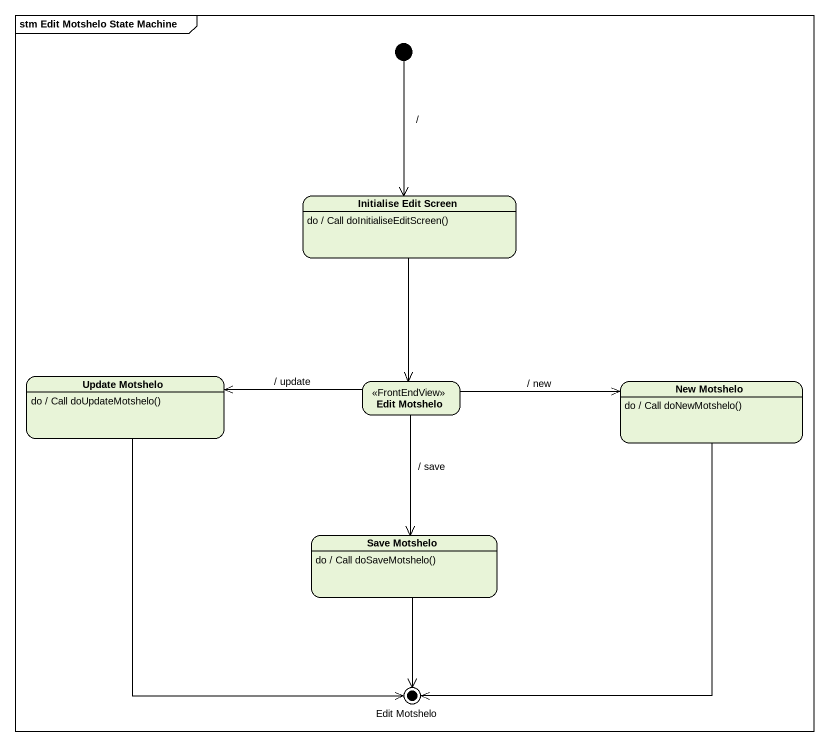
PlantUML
@startuml
mainframe stm Edit Motshelo State Machine
hide empty description
state "Initialise Edit Screen" as Initialise_Edit_Screen
Initialise_Edit_Screen : do / Call doInitialiseEditScreen()
state "Update Motshelo" as Update_Motshelo
Update_Motshelo : do / Call doUpdateMotshelo()
state "Edit Motshelo" as Edit_Motshelo <<FrontEndView>>
state "New Motshelo" as New_Motshelo
New_Motshelo : do / Call doNewMotshelo()
state "Save Motshelo" as Save_Motshelo
Save_Motshelo : do / Call doSaveMotshelo()
state "Edit Motshelo" as Edit_Motshelo_2 <<end>>
[*] --> Initialise_Edit_Screen : /
Initialise_Edit_Screen --> Edit_Motshelo
Update_Motshelo --> Edit_Motshelo_2
Edit_Motshelo -left-> Update_Motshelo : / update
Edit_Motshelo -right-> New_Motshelo : / new
Edit_Motshelo --> Save_Motshelo : / save
New_Motshelo --> Edit_Motshelo_2
Save_Motshelo --> Edit_Motshelo_2
@enduml
